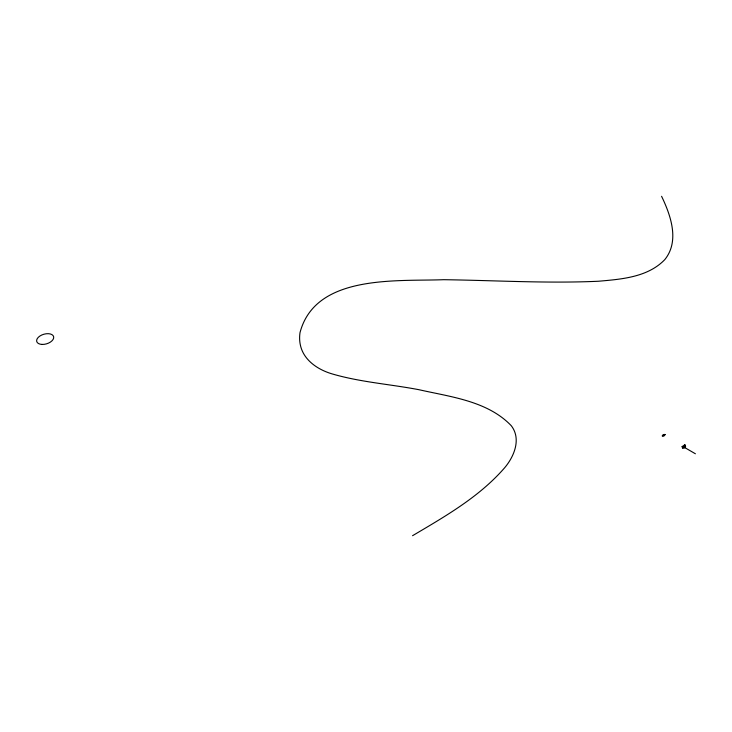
<?xml version="1.0" encoding="UTF-8"?>
<svg xmlns="http://www.w3.org/2000/svg" width="732" height="732" viewBox="0 0 732 732"><rect width="100%" height="100%" fill="white"/><g stroke="black" fill="none" stroke-linecap="round" stroke-linejoin="round"><path stroke-width="1.1" d="M663.311 435.979L662.634 436.418A1.757 0.997 -16.3 0 1 662.945 434.927A1.757 0.997 -16.3 0 1 665.351 434.643C661.737 434.707 664.162 437.242 664.665 435.092M684.932 447.691A1.757 0.997 -16.3 0 1 682.526 447.975L682.123 446.584L684.832 444.809L685.234 446.2A1.757 0.997 -16.3 0 1 684.932 447.691L695.4 453.776M682.526 447.975L683.203 447.536M684.557 446.648L685.234 446.2M412.555 535.705C445.367 516.261 479.487 496.836 504.751 467.647C514.248 456.365 521.449 438.843 511.247 425.695C487.53 400.962 450.839 396.936 418.969 389.708C390.156 384.19 360.602 382.214 332.355 373.97C318.164 369.852 303.542 360.364 300.349 344.955A99.717 56.474 -16.3 0 1 300.029 332.548C315.519 273.942 396.954 281.518 443.583 279.697C495.152 280.383 546.749 283.568 598.309 281.253C621.413 279.24 647.802 277.318 664.83 259.576C679.799 240.993 670.741 215.336 661.582 196.295M684.832 444.809A1.757 0.997 -16.3 0 1 684.521 446.3A1.757 0.997 -16.3 0 1 682.123 446.584M42.008 344.424A8.793 4.987 -16.3 0 0 53.628 336.674A8.793 4.987 -16.3 0 0 39.839 336.07A8.793 4.987 -16.3 0 0 42.008 344.424"/></g></svg>
